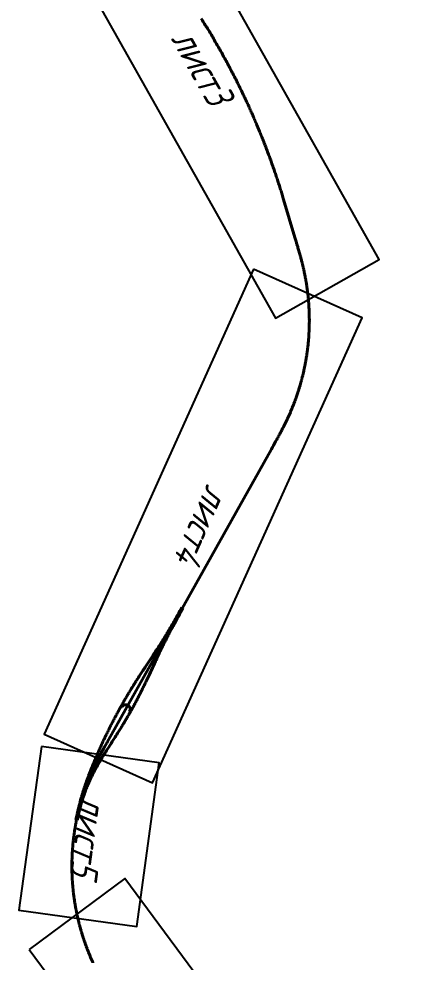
# Model space of a CAD drawing. Header units: metres. Extents: x 6220820 to 6240575, y 5208779 to 5219416.
# Drawn here: x 6239364.5 to 6239378.6, y 5213105.2 to 5213137.7 of the extents above; entities that cross this region are included whole.
import ezdxf
from ezdxf.enums import TextEntityAlignment as Align

# ---------------------------------------------------------------- set-up
doc = ezdxf.new("R2010")
doc.units = ezdxf.units.M
doc.layers.add('1 Этап ПК0+00-178+00.Ситуация.Ось трассы', color=7, linetype='Continuous')
doc.layers.add('1 Этап ПК0+00-178+00.Ситуация.Схема раскладки листов', color=7, linetype='Continuous')
doc.styles.get("Standard").update_dxf_attribs({"font": 'SPDS.shx', "oblique": 15, "height": 2})

# ---------------------------------------------------------------- blocks, each defined once
blk = doc.blocks.new('map')
at = {"layer": '1 Этап ПК0+00-178+00.Ситуация.Ось трассы', "color": 1, "linetype": 'Continuous', "lineweight": 40, "true_color": 0xff0000, "flags": 128}
for points in [[(4112.2, -1765.7), (4108.2, -1763.5), (4104.3, -1761.4), (4100.4, -1759.3), (4096.5, -1757.1), (4092.6, -1755), (4088.6, -1752.8), (4084.7, -1750.7), (4080.8, -1748.5), (4076.9, -1746.3), (4073, -1744.2), (4069.1, -1742), (4065.2, -1739.8), (4061.4, -1737.6), (4057.5, -1735.4), (4053.6, -1733.1), (4049.7, -1730.9), (4045.8, -1728.7), (4042, -1726.4), (4038.1, -1724.2), (4034.3, -1721.9), (4030.4, -1719.7), (4026.6, -1717.4), (4022.7, -1715.2), (4018.9, -1712.9), (4015, -1710.6), (4011.2, -1708.3), (4007.4, -1706), (4003.5, -1703.7), (3999.7, -1701.4), (3995.9, -1699.1), (3992.1, -1696.7), (3988.3, -1694.4), (3984.5, -1692), (3980.7, -1689.7), (3976.9, -1687.3), (3973.1, -1685), (3969.3, -1682.6), (3965.5, -1680.2), (3961.7, -1677.9), (3957.9, -1675.5), (3954.2, -1673.1), (3950.4, -1670.7), (3946.6, -1668.3), (3942.9, -1665.9), (3939.1, -1663.4), (3935.4, -1661), (3931.6, -1658.6), (3927.9, -1656.1), (3924.2, -1653.7), (3920.4, -1651.2), (3916.7, -1648.8), (3913, -1646.3), (3909.3, -1643.8), (3905.5, -1641.3), (3901.8, -1638.8), (3898.1, -1636.3), (3894.4, -1633.8), (3890.7, -1631.3), (3887, -1628.8), (3883.3, -1626.3), (3879.7, -1623.8), (3876, -1621.2), (3872.3, -1618.7), (3868.6, -1616.1), (3865, -1613.6), (3861.3, -1611), (3857.7, -1608.5), (3854, -1605.9), (3850.4, -1603.3), (3846.7, -1600.7), (3843.1, -1598.1), (3839.4, -1595.5), (3835.8, -1592.9), (3832.2, -1590.3), (3828.6, -1587.7), (3825, -1585.1), (3821.3, -1582.4), (3817.7, -1579.8), (3814.1, -1577.1), (3810.5, -1574.5), (3807, -1571.8), (3803.4, -1569.2), (3799.8, -1566.5), (3796.2, -1563.8), (3792.6, -1561.1), (3789.1, -1558.4), (3785.5, -1555.7), (3782, -1553), (3778.4, -1550.3), (3774.9, -1547.6), (3771.3, -1544.9), (3767.8, -1542.2), (3764.2, -1539.4), (3760.7, -1536.7), (3757.2, -1533.9), (3753.7, -1531.2), (3750.2, -1528.4), (3746.6, -1525.7), (3743.1, -1522.9), (3739.6, -1520.1), (3736.2, -1517.3), (3732.7, -1514.5), (3729.2, -1511.7), (3725.7, -1508.9), (3722.2, -1506.1), (3718.8, -1503.3), (3715.3, -1500.5), (3711.8, -1497.7), (3708.4, -1494.8), (3704.9, -1492), (3701.5, -1489.1), (3698.1, -1486.3), (3694.6, -1483.4), (3691.2, -1480.6), (3687.8, -1477.7), (3684.4, -1474.8), (3680.9, -1471.9), (3677.5, -1469), (3674.1, -1466.1), (3670.7, -1463.2), (3667.3, -1460.3), (3664, -1457.4), (3660.6, -1454.5), (3657.2, -1451.6), (3653.8, -1448.6), (3650.5, -1445.7), (3647.1, -1442.8), (3643.7, -1439.8), (3640.4, -1436.9), (3637.1, -1433.9), (3633.7, -1430.9), (3630.4, -1427.9), (3627.1, -1425), (3623.7, -1422), (3620.4, -1419), (3617.1, -1416), (3613.8, -1413), (3610.5, -1410), (3607.2, -1407), (3603.9, -1403.9), (3600.6, -1400.9), (3597.3, -1397.9), (3594.1, -1394.8), (3590.8, -1391.8), (3587.5, -1388.7), (3584.3, -1385.7), (3581, -1382.6), (3577.8, -1379.6), (3574.5, -1376.5), (3571.3, -1373.4), (3568.1, -1370.3), (3564.8, -1367.2), (3561.6, -1364.1), (3558.4, -1361), (3460.8, -1266.6), (3455.4, -1261.4), (3450, -1256.2), (3446.4, -1252.7), (3442.8, -1249.2), (3439.2, -1245.7), (3436.5, -1243.1), (3433.9, -1240.5), (3431.2, -1237.9), (3428.5, -1235.2), (3425.9, -1232.6), (3423.2, -1229.9), (3420.5, -1227.3), (3417.9, -1224.6), (3415.8, -1222.5), (3413.7, -1220.4), (3411.6, -1218.2), (3409.5, -1216.1), (3407.4, -1214), (3405.3, -1211.8), (3403.2, -1209.7), (3401.1, -1207.5), (3399, -1205.3), (3397, -1203.2), (3395.2, -1201.3), (3393.5, -1199.5), (3391.8, -1197.7), (3390.1, -1195.9), (3388.4, -1194), (3386.7, -1192.2), (3385, -1190.4), (3383.3, -1188.5), (3381.6, -1186.7), (3380, -1184.8), (3378.3, -1183), (3376.6, -1181.1), (3375, -1179.2), (3373.3, -1177.3), (3371.6, -1175.4), (3370, -1173.5), (3368.3, -1171.6), (3366.7, -1169.7), (3365, -1167.8), (3363.4, -1165.8), (3361.8, -1163.9), (3360.2, -1162), (3358.5, -1160), (3356.9, -1158.1), (3355.3, -1156.1), (3353.7, -1154.2), (3352.1, -1152.2), (3350.6, -1150.3), (3349, -1148.3), (3347.4, -1146.3), (3345.9, -1144.3), (3344.3, -1142.3), (3342.7, -1140.4), (3341.2, -1138.4), (3339.7, -1136.4), (3338.1, -1134.4), (3336.6, -1132.4), (3335.1, -1130.3), (3333.6, -1128.3), (3332.1, -1126.3), (3330.5, -1124.3), (3329.1, -1122.2), (3327.6, -1120.2), (3326.1, -1118.2), (3324.6, -1116.1), (3323.1, -1114.1), (3321.7, -1112), (3320.2, -1109.9), (3318.8, -1107.9), (3317.3, -1105.8), (3315.9, -1103.7), (3314.5, -1101.6), (3313, -1099.6), (3311.6, -1097.5), (3310.2, -1095.4), (3308.8, -1093.3), (3307.4, -1091.2), (3306, -1089.1), (3304.6, -1087), (3303.3, -1084.9), (3301.9, -1082.7), (3300.5, -1080.6), (3299.2, -1078.5), (3297.8, -1076.3), (3296.5, -1074.2), (3295.1, -1072.1), (3293.8, -1069.9), (3292.5, -1067.8), (3291.2, -1065.6), (3289.8, -1063.5), (3288.5, -1061.3), (3287.2, -1059.1), (3286, -1057), (3284.7, -1054.8), (3283.4, -1052.6), (3282.1, -1050.4), (3280.9, -1048.3), (3279.6, -1046.1), (3278.4, -1043.9), (3277.1, -1041.7), (3275.9, -1039.5), (3274.7, -1037.3), (3273.4, -1035.1), (3272.2, -1032.8), (3271, -1030.6), (3269.8, -1028.4), (3268.6, -1026.2), (3267.4, -1024), (3266.3, -1021.7), (3265.1, -1019.5), (3263.9, -1017.3), (3262.8, -1015), (3261.6, -1012.8), (3260.5, -1010.5), (3259.3, -1008.3), (3258.2, -1006), (3257.1, -1003.7), (3256, -1001.5), (3254.9, -999.2), (3253.8, -996.9), (3252.7, -994.7), (3251.6, -992.4), (3250.5, -990.1), (3249.4, -987.8), (3248.4, -985.5), (3247.3, -983.2), (3246.3, -980.9), (3245.2, -978.6), (3244.2, -976.3), (3243.2, -974), (3242.1, -971.7), (3241.1, -969.4), (3240.1, -967.1), (3239.1, -964.8), (3238.1, -962.5), (3237.1, -960.1), (3236.2, -957.8), (3235.2, -955.5), (3234.2, -953.2), (3233.3, -950.8), (3232.3, -948.5), (3231.4, -946.1), (3230.5, -943.8), (3229.5, -941.4), (3228.6, -939.1), (3227.7, -936.7), (3226.8, -934.4), (3225.9, -932), (3225, -929.7), (3224.1, -927.3), (3223.3, -924.9), (3222.4, -922.6), (3221.5, -920.2), (3220.7, -917.8), (3219.8, -915.4), (3219, -913), (3218.2, -910.7), (3217.4, -908.3), (3216.6, -905.9), (3215.7, -903.5), (3214.9, -901.1), (3214.2, -898.7), (3213.4, -896.3), (3212.6, -893.9), (3211.8, -891.5), (3211.1, -889.1), (3210.3, -886.7), (3209.6, -884.3), (3208.8, -881.9), (3208.1, -879.4), (3207.4, -877), (3206.7, -874.6), (3206, -872.2), (3205.3, -869.8), (3204.6, -867.3), (3203.9, -864.9), (3203.2, -862.5), (3202.5, -860), (3201.9, -857.6), (3201.2, -855.2), (3200.6, -852.7), (3199.9, -850.3), (3199.3, -847.8), (3198.7, -845.4), (3198.1, -842.9), (3197.5, -840.5), (3196.9, -838), (3196.3, -835.6), (3195.7, -833.1), (3195.1, -830.7), (3194.5, -828.2), (3194, -825.8), (3193.4, -823.3), (3192.9, -820.8), (3192.4, -818.4), (3191.8, -815.9), (3191.3, -813.4), (3190.8, -811), (3190.3, -808.5), (3189.8, -806), (3189.3, -803.5), (3188.8, -801.1), (3188.3, -798.6), (3187.9, -796.1), (3187.4, -793.6), (3187, -791.1), (3186.5, -788.6), (3186.1, -786.2), (3185.7, -783.7), (3185.2, -781.2), (3184.8, -778.7), (3184.4, -776.2), (3184, -773.7), (3183.6, -771.2), (3183.2, -768.7), (3182.9, -766.2), (3182.5, -763.7), (3182.2, -761.2), (3181.8, -758.7), (3181.5, -756.2), (3181.1, -753.7), (3180.8, -751.2), (3180.5, -748.7), (3180.2, -746.2), (3179.9, -743.7), (3179.6, -741.2), (3179.3, -738.7), (3179, -736.2), (3178.7, -733.7), (3178.5, -731.2), (3178.2, -728.7), (3178, -726.1), (3177.7, -723.6), (3177.5, -721.1), (3177.3, -718.6), (3177.1, -716.1), (3176.9, -713.6), (3176.7, -711.1), (3176.5, -708.6), (3176.3, -706.1), (3176.1, -703.6), (3176, -701.1), (3175.8, -698.6), (3175.6, -696.1), (3175.5, -693.6), (3175.4, -691.1), (3175.2, -688.6), (3175.1, -686.1), (3175, -683.6), (3174.9, -681.1), (3174.7, -678.1), (3174.6, -675.1), (3174.5, -672.1), (3174.4, -669.1), (3174.3, -666.1), (3174.2, -663.1), (3174.1, -660.1), (3174, -657.1), (3174, -654.1), (3173.9, -651.1), (3173.8, -647.4), (3173.8, -643.6), (3173.7, -639.9), (3173.7, -636.1), (3173.6, -632.4), (3173.6, -628.6), (3173.5, -624.9), (3173.5, -621.1), (3173.5, -616.1), (3173.5, -611.1), (3173.4, -606.1), (3173.4, -598.6), (3173.4, -591.1), (3170.8, 556.9), (3170.7, 563.1), (3170.7, 569.4), (3170.7, 573.6), (3170.7, 577.7), (3170.7, 581.9), (3170.6, 586.1), (3170.6, 590.2), (3170.6, 594.4), (3170.5, 597.5), (3170.5, 600.6), (3170.4, 603.8), (3170.4, 606.9), (3170.3, 610), (3170.3, 613.1), (3170.2, 616.3), (3170.1, 619.4), (3170, 621.9), (3170, 624.4), (3169.9, 626.9), (3169.8, 629.4), (3169.7, 631.9), (3169.6, 634.4), (3169.5, 636.9), (3169.4, 639.4), (3169.3, 641.9), (3169.2, 644.4), (3169, 646.9), (3168.9, 649.4), (3168.8, 651.9), (3168.6, 654.4), (3168.4, 656.8), (3168.3, 659.4), (3168.1, 661.9), (3167.9, 664.4), (3167.7, 666.9), (3167.5, 669.4), (3167.3, 672), (3167.1, 674.5), (3166.9, 677), (3166.7, 679.5), (3166.4, 682), (3166.2, 684.5), (3165.9, 687), (3165.6, 689.5), (3165.4, 692.1), (3165.1, 694.6), (3164.8, 697.1), (3164.5, 699.6), (3164.2, 702.1), (3163.9, 704.6), (3163.6, 707.1), (3163.3, 709.6), (3162.9, 712.1), (3162.6, 714.6), (3162.2, 717.1), (3161.9, 719.6), (3161.5, 722.1), (3161.1, 724.6), (3160.8, 727.1), (3160.4, 729.6), (3160, 732.1), (3159.6, 734.6), (3159.2, 737.1), (3158.7, 739.6), (3158.3, 742), (3157.9, 744.5), (3157.4, 747), (3157, 749.5), (3156.5, 752), (3156, 754.5), (3155.6, 756.9), (3155.1, 759.4), (3154.6, 761.9), (3154.1, 764.4), (3153.6, 766.8), (3153.1, 769.3), (3152.6, 771.8), (3152, 774.3), (3151.5, 776.7), (3150.9, 779.2), (3150.4, 781.7), (3149.8, 784.1), (3149.3, 786.6), (3148.7, 789), (3148.1, 791.5), (3147.5, 793.9), (3146.9, 796.4), (3146.3, 798.8), (3145.7, 801.3), (3145.1, 803.7), (3144.4, 806.2), (3143.8, 808.6), (3143.1, 811.1), (3142.5, 813.5), (3141.8, 815.9), (3141.2, 818.4), (3140.5, 820.8), (3139.8, 823.2), (3139.1, 825.7), (3138.4, 828.1), (3137.7, 830.5), (3137, 832.9), (3136.3, 835.4), (3135.5, 837.8), (3134.8, 840.2), (3134, 842.6), (3133.3, 845), (3132.5, 847.4), (3131.8, 849.8), (3131, 852.2), (3130.2, 854.6), (3129.4, 857), (3128.6, 859.4), (3127.8, 861.8), (3127, 864.2), (3126.2, 866.6), (3125.3, 869), (3124.5, 871.4), (3123.7, 873.7), (3122.8, 876.1), (3121.9, 878.5), (3121.1, 880.9), (3120.2, 883.2), (3119.3, 885.6), (3118.4, 887.9), (3117.5, 890.3), (3116.6, 892.7), (3115.7, 895), (3114.8, 897.4), (3113.9, 899.7), (3112.9, 902.1), (3112, 904.4), (3111.1, 906.7), (3110.1, 909.1), (3109.1, 911.4), (3108.2, 913.8), (3107.2, 916.1), (3106.2, 918.4), (3105.2, 920.7), (3104.2, 923), (3103.2, 925.4), (3102.2, 927.7), (3101.2, 930), (3100.1, 932.3), (3099.1, 934.6), (3098.1, 936.9), (3097, 939.2), (3095.9, 941.5), (3094.9, 943.8), (3093.8, 946), (3092.7, 948.3), (3091.6, 950.6), (3090.5, 952.9), (3089.4, 955.2), (3088.3, 957.4), (3087.2, 959.7), (3086.1, 961.9), (3085, 964.2), (3083.8, 966.5), (3082.7, 968.7), (3081.5, 971), (3080.4, 973.2), (3079.2, 975.4), (3078, 977.7), (3076.9, 979.9), (3075.7, 982.1), (3074.5, 984.4), (3073.3, 986.6), (3072.1, 988.8), (3070.9, 991), (3069.6, 993.2), (3068.4, 995.4), (3067.2, 997.6), (3065.9, 999.8), (3064.7, 1002), (3063.4, 1004.2), (3062.2, 1006.4), (3060.9, 1008.6), (3059.6, 1010.8), (3058.3, 1012.9), (3057, 1015.1), (3055.7, 1017.3), (3054.4, 1019.4), (3053.1, 1021.6), (3051.8, 1023.7), (3050.5, 1025.9), (3049.2, 1028), (3047.8, 1030.2), (3046.5, 1032.3), (3045.1, 1034.4), (3043.8, 1036.6), (3042.4, 1038.7), (3041, 1040.8), (3039.6, 1042.9), (3038.3, 1045), (3036.9, 1047.1), (3035.5, 1049.3), (3034.1, 1051.3), (3032.6, 1053.4), (3031.2, 1055.5), (3029.8, 1057.6), (3028.4, 1059.7), (3026.9, 1061.8), (3025.5, 1063.8), (3024, 1065.9), (3022.6, 1068), (3021.1, 1070), (3019.6, 1072.1), (3018.2, 1074.1), (3016.7, 1076.2), (3015.2, 1078.2), (3013.7, 1080.2), (3012.2, 1082.3), (3010.7, 1084.3), (3009.2, 1086.3), (3007.7, 1088.3), (3006.1, 1090.3), (3004.6, 1092.3), (3003, 1094.3), (3001.5, 1096.3), (2999.9, 1098.3), (2998.4, 1100.3), (2996.8, 1102.3), (2995.2, 1104.3), (2993.7, 1106.2), (2992.1, 1108.2), (2990.5, 1110.2), (2988.9, 1112.1), (2987.3, 1114.1), (2985.7, 1116), (2984.1, 1117.9), (2982.4, 1119.9), (2980.8, 1121.8), (2979.2, 1123.7), (2977.5, 1125.7), (2975.9, 1127.6), (2974.2, 1129.5), (2972.6, 1131.4), (2970.9, 1133.3), (2969.3, 1135.2), (2967.6, 1137.1), (2965.9, 1138.9), (2964.2, 1140.8), (2962.5, 1142.7), (2960.8, 1144.6), (2959.1, 1146.4), (2957.4, 1148.3), (2955.7, 1150.1), (2954, 1152), (2952.2, 1153.8), (2950.5, 1155.7), (2948.8, 1157.5), (2947, 1159.3), (2945.3, 1161.1), (2943.5, 1162.9), (2941.7, 1164.7), (2940, 1166.5), (2938.2, 1168.3), (2936.4, 1170.1), (2934.6, 1171.9), (2932.8, 1173.7), (2931, 1175.5), (2929.2, 1177.2), (2927.4, 1179), (2925.6, 1180.7), (2923.8, 1182.5), (2922, 1184.2), (2920.1, 1186), (2918.3, 1187.7), (2916.5, 1189.4), (2914.6, 1191.2), (2912.8, 1192.9), (2910.9, 1194.6), (2909, 1196.3), (2907.2, 1198), (2905.3, 1199.7), (2903.4, 1201.4), (2901.5, 1203), (2899.6, 1204.7), (2897.7, 1206.4), (2895.8, 1208.1), (2893.9, 1209.7), (2892, 1211.4), (2890.1, 1213), (2888.2, 1214.6), (2886.3, 1216.3), (2884.3, 1217.9), (2882.4, 1219.5), (2880.5, 1221.1), (2878.5, 1222.7), (2876.6, 1224.3), (2874.6, 1225.9), (2872.6, 1227.5), (2870.7, 1229.1), (2868.7, 1230.7), (2866.7, 1232.3), (2864.7, 1233.8), (2862.8, 1235.4), (2860.8, 1236.9), (2858.8, 1238.5), (2856.8, 1240), (2854.8, 1241.5), (2852.7, 1243.1), (2850.7, 1244.6), (2848.7, 1246.1), (2846.7, 1247.6), (2844.7, 1249.1), (2842.6, 1250.6), (2840.6, 1252.1)], [(3169.5, 35.1), (3169.4, 51.6), (3169.4, 60), (3169.4, 68.3), (3169.3, 76.6), (3169.3, 81.6), (3169.3, 86.6), (3169.3, 91.6), (3169.2, 96.6), (3169.2, 101.6), (3169.1, 105.8), (3169.1, 110), (3169, 114.1), (3168.9, 118.3), (3168.9, 122.5), (3168.8, 126.6), (3168.7, 130.2), (3168.6, 133.8), (3168.5, 137.3), (3168.4, 140.9), (3168.3, 144.5), (3168.2, 148), (3168.1, 151.6), (3168, 154.7), (3167.8, 157.7), (3167.7, 160.8), (3167.6, 163.8), (3167.5, 166.9), (3167.3, 170.4), (3167.1, 174), (3166.9, 177.6), (3166.7, 181.1), (3166.5, 184.7), (3166.3, 188.3), (3166.1, 191.8), (3165.9, 196), (3165.6, 200.1), (3165.3, 204.3), (3165.1, 208.5), (3164.8, 212.6), (3164.5, 216.8), (3164.1, 221.8), (3163.7, 226.7), (3163.4, 231.7), (3163, 236.7), (3162.6, 241.7), (3162, 250), (3161.3, 258.3), (3160.7, 266.6), (3160, 274.9), (3159.3, 283.2), (3158.7, 291.5), (3158.3, 296.5), (3157.9, 301.5), (3157.6, 306.5), (3157.2, 311.5), (3156.8, 316.5), (3156.6, 320.6), (3156.3, 324.8), (3156, 328.9), (3155.7, 333.1), (3155.5, 337.3), (3155.2, 341.4), (3155, 345), (3154.8, 348.6), (3154.6, 352.1), (3154.4, 355.7), (3154.2, 359.3), (3154, 362.8), (3153.9, 366.4), (3153.7, 369.8), (3153.6, 373.2), (3153.4, 376.6), (3153.3, 380), (3153.2, 383.4), (3153.1, 386.8), (3153, 390.2), (3152.9, 393.6), (3152.8, 397), (3152.7, 400.4), (3152.6, 403.8), (3152.5, 407.2), (3152.5, 410.6), (3152.4, 414), (3152.4, 417.5), (3152.4, 420.9), (3152.3, 424.3), (3152.3, 427.7), (3152.3, 431.1), (3152.3, 434.5), (3152.3, 437.9), (3152.3, 441.3), (3152.3, 444.7), (3152.3, 448.1), (3152.4, 451.5), (3152.4, 454.9), (3152.5, 458.3), (3152.5, 461.7), (3152.6, 465.1), (3152.7, 468.5), (3152.7, 471.9), (3152.8, 475.5), (3152.9, 479.1), (3153, 482.7), (3153.2, 486.2), (3153.3, 489.8), (3153.4, 493.4), (3153.5, 496.9), (3153.7, 501.1), (3153.9, 505.3), (3154.1, 509.4), (3154.3, 513.6), (3154.5, 517.7), (3154.7, 521.9), (3154.9, 526.9), (3155.2, 531.9), (3155.4, 536.9), (3155.7, 541.9), (3156, 546.9), (3156.5, 555.2), (3156.9, 563.5), (3157.4, 571.8), (3157.8, 578.1), (3158.1, 584.3), (3158.4, 588.5), (3158.6, 592.6), (3158.8, 596.8), (3159, 599.9), (3159.1, 603), (3159.3, 606.2), (3159.4, 609.3), (3159.6, 612.4), (3159.7, 615.5), (3159.8, 618.6), (3160, 621.8), (3160.1, 624.3), (3160.1, 626.8), (3160.2, 629.3), (3160.3, 631.8), (3160.4, 634.3), (3160.4, 636.8), (3160.5, 639.3), (3160.5, 641.8), (3160.6, 644.3), (3160.6, 646.8), (3160.6, 648.8), (3160.6, 650.9), (3160.6, 653), (3160.6, 655.1), (3160.6, 657.2), (3160.6, 659.3), (3160.6, 661.3), (3160.6, 663.4), (3160.6, 665.5), (3160.5, 667.6), (3160.5, 669.7), (3160.4, 671.8), (3160.4, 673.9), (3160.3, 676.1), (3160.2, 678.3), (3160.1, 680.5), (3160.1, 682.6), (3160, 684.8), (3159.8, 687), (3159.7, 689.2), (3159.6, 691.3), (3159.5, 693.5), (3159.3, 695.7), (3159.2, 697.8), (3159, 700), (3158.9, 702.2), (3158.7, 704.4), (3158.5, 706.5), (3158.3, 708.7), (3158.2, 710.9), (3158, 713), (3157.7, 715.2), (3157.5, 717.4), (3157.3, 719.5), (3157.1, 721.7), (3156.8, 723.9), (3156.6, 726), (3156.3, 728.2), (3156.1, 730.3), (3155.8, 732.5), (3155.5, 734.7), (3155.2, 736.8), (3154.9, 739), (3154.6, 741.1), (3154.3, 743.3), (3154, 745.4), (3153.7, 747.6), (3153.3, 749.7), (3153, 751.9), (3152.6, 754), (3152.3, 756.2), (3151.9, 758.3), (3151.5, 760.5), (3151.2, 762.6), (3150.8, 764.8), (3150.4, 766.9), (3150, 769), (3149.6, 771.2), (3149.1, 773.3), (3148.7, 775.4), (3148.3, 777.6), (3147.8, 779.7), (3147.4, 781.8), (3146.9, 784), (3146.5, 786.1), (3146, 788.2), (3145.5, 790.3), (3145, 792.5), (3144.5, 794.6), (3144, 796.7), (3143.5, 798.8), (3143, 800.9), (3142.5, 803), (3141.9, 805.1), (3141.4, 807.3), (3140.8, 809.4), (3140.3, 811.5), (3139.7, 813.6), (3139.1, 815.7), (3138.5, 817.8), (3138, 819.9), (3137.4, 822), (3136.8, 824), (3136.1, 826.1), (3135.5, 828.2), (3134.9, 830.3), (3134.3, 832.4), (3133.6, 834.5), (3133, 836.5), (3132.3, 838.6), (3131.7, 840.7), (3128.6, 850.1)], [(3174.5, 35.1), (3174.4, 40.8), (3174.4, 49.2), (3174.4, 57.5), (3174.4, 65.8), (3174.4, 70.8), (3174.4, 75.8), (3174.4, 80.8), (3174.4, 85.8), (3174.5, 90.8), (3174.5, 95), (3174.5, 99.2), (3174.6, 103.3), (3174.6, 107.5), (3174.7, 111.7), (3174.7, 115.8), (3174.8, 119.4), (3174.9, 123), (3174.9, 126.5), (3175, 130.1), (3175.1, 133.7), (3175.2, 137.2), (3175.3, 140.8), (3175.4, 143.6), (3175.5, 146.4), (3175.6, 149.2), (3175.7, 152), (3175.9, 155.6), (3176, 159.2), (3176.2, 162.8), (3176.3, 166.3), (3176.5, 169.9), (3176.7, 173.5), (3176.9, 177), (3177.1, 181.2), (3177.3, 185.3), (3177.6, 189.5), (3177.8, 193.7), (3178.1, 197.8), (3178.3, 202), (3178.7, 207), (3179, 212), (3179.3, 216.9), (3179.7, 221.9), (3180, 226.9), (3180.6, 235.2), (3181.2, 243.5), (3181.8, 251.9), (3182.4, 260.2), (3183, 268.5), (3183.6, 276.8), (3183.9, 281.8), (3184.3, 286.8), (3184.6, 291.8), (3184.9, 296.7), (3185.3, 301.7), (3185.5, 305.9), (3185.8, 310.1), (3186, 314.2), (3186.3, 318.4), (3186.5, 322.5), (3186.8, 326.7), (3187, 330.3), (3187.2, 333.8), (3187.4, 337.4), (3187.5, 341), (3187.7, 344.5), (3187.9, 348.1), (3188, 351.7), (3188.2, 355.4), (3188.4, 359.2), (3188.5, 363), (3188.6, 366.8), (3188.8, 370.6), (3188.9, 374.4), (3189, 378.2), (3189.1, 382), (3189.2, 385.8), (3189.3, 389.6), (3189.4, 393.4), (3189.5, 397.2), (3189.5, 401), (3189.6, 404.7), (3189.7, 408.5), (3189.7, 412.3), (3189.7, 416.1), (3189.8, 419.9), (3189.8, 423.7), (3189.8, 427.5), (3189.8, 431.3), (3189.8, 435.1), (3189.8, 438.9), (3189.8, 442.7), (3189.7, 446.5), (3189.7, 450.3), (3189.6, 454.1), (3189.6, 457.9), (3189.5, 461.7), (3189.5, 465.4), (3189.4, 469.2), (3189.3, 473), (3189.2, 476.8), (3189.1, 480.6), (3189, 484.4), (3188.9, 488.2), (3188.8, 492), (3188.6, 495.8), (3188.5, 499.6), (3188.3, 503.4), (3188.2, 507.2), (3188, 511), (3187.8, 514.7), (3187.7, 518.5), (3187.5, 522.3), (3187.3, 526.1), (3187.1, 529.9), (3186.9, 533.7), (3186.6, 537.5), (3186.4, 541.3), (3186.2, 545), (3185.9, 548.8), (3185.7, 552.6), (3185.4, 556.4), (3185.1, 560.2), (3184.9, 564), (3184.6, 567.8), (3184.3, 571.5), (3184, 575.3), (3183.7, 579.1), (3183.4, 582.9), (3183, 586.7), (3182.7, 590.4), (3182.4, 594.2), (3182, 598), (3181.7, 601.8), (3181.3, 605.6), (3180.9, 609.3), (3180.6, 613.1), (3180.2, 616.9), (3179.8, 620.7), (3179.4, 624.4), (3179, 628.2), (3178.5, 632), (3178.1, 635.7), (3177.7, 639.5), (3177.2, 643.3), (3176.8, 647), (3176.3, 650.8), (3175.9, 654.6), (3175.4, 658.3), (3174.9, 662.1), (3174.4, 665.9), (3173.9, 669.6), (3173.4, 673.1), (3172.9, 676.6), (3172.5, 680.1), (3172, 683.7), (3171.6, 686.5), (3171.2, 689.3), (3170.7, 692.1), (3170.3, 694.9), (3169.9, 697.7), (3169.5, 700.5), (3169, 703.3), (3168.6, 706.1), (3168.1, 708.9), (3167.7, 711.7), (3167.2, 714.5), (3166.8, 717.3), (3166.3, 720), (3165.8, 722.8), (3165.3, 725.6), (3164.8, 728.4), (3164.3, 731.2), (3163.8, 734), (3163.3, 736.8), (3162.8, 739.6), (3162.3, 741.9), (3161.9, 744.2), (3161.4, 746.5), (3160.9, 748.8), (3160.5, 751.1), (3160, 753.5), (3159.5, 755.8), (3159, 758.1), (3158.5, 760.4), (3158, 762.7), (3157.5, 765), (3157, 767.3), (3156.5, 769.6), (3156, 771.9), (3155.5, 774.2), (3154.9, 776.5), (3154.4, 778.8), (3153.8, 781.1), (3153.2, 783.5), (3152.7, 785.8), (3152.1, 788.2), (3151.5, 790.6), (3150.9, 792.9), (3150.3, 795.3), (3149.6, 797.6), (3149, 800), (3148.4, 802.3), (3147.7, 804.7), (3147.1, 807), (3146.4, 809.3), (3145.8, 811.7), (3145.1, 814), (3144.4, 816.4), (3143.7, 818.7), (3143.1, 821), (3142.4, 823.4), (3141.6, 825.7), (3140.9, 828), (3140.2, 830.3), (3139.5, 832.6), (3138.7, 835), (3138, 837.3), (3133.4, 851.7)], [(3156, 435.1), (3156, 434.7), (3156.1, 434.4), (3156.1, 434.1), (3156.1, 433.7), (3156.1, 433.4), (3156.2, 433), (3156.2, 432.7), (3156.3, 432.4), (3156.4, 432), (3156.4, 431.7), (3156.5, 431.4), (3156.6, 431), (3156.7, 430.7), (3156.8, 430.4), (3156.9, 430.1), (3157, 429.7), (3157.1, 429.4), (3157.3, 429.1), (3157.4, 428.8), (3157.6, 428.5), (3157.7, 428.2), (3157.9, 427.9), (3158, 427.6), (3158.2, 427.3), (3158.4, 427), (3158.6, 426.7), (3158.8, 426.4), (3159, 426.2), (3159.2, 425.9), (3159.4, 425.6), (3159.6, 425.3), (3159.8, 425.1), (3160.1, 424.8), (3160.3, 424.6), (3160.6, 424.4), (3160.8, 424.1), (3161.1, 423.9), (3161.3, 423.7), (3161.6, 423.4), (3161.8, 423.2), (3162.1, 423), (3162.4, 422.8), (3162.7, 422.6), (3163, 422.4), (3163.2, 422.3), (3163.5, 422.1), (3163.8, 421.9), (3164.1, 421.8), (3164.4, 421.6), (3164.7, 421.5), (3165.1, 421.3), (3165.4, 421.2), (3165.7, 421.1), (3166, 420.9), (3166.3, 420.8), (3166.7, 420.7), (3167, 420.6), (3167.3, 420.5), (3167.7, 420.5), (3168, 420.4), (3168.3, 420.3), (3168.7, 420.3), (3169, 420.2), (3169.3, 420.2), (3169.7, 420.1), (3170, 420.1), (3170.4, 420.1), (3170.7, 420.1), (3171, 420.1), (3171.4, 420.1), (3171.7, 420.1), (3172.1, 420.1), (3172.4, 420.1), (3172.7, 420.2), (3173.1, 420.2), (3173.4, 420.3), (3173.8, 420.3), (3174.1, 420.4), (3174.4, 420.5), (3174.8, 420.5), (3175.1, 420.6), (3175.4, 420.7), (3175.7, 420.8), (3176.1, 420.9), (3176.4, 421.1), (3176.7, 421.2), (3177, 421.3), (3177.3, 421.5), (3177.6, 421.6), (3177.9, 421.8), (3178.2, 421.9), (3178.5, 422.1), (3178.8, 422.3), (3179.1, 422.4), (3179.4, 422.6), (3179.7, 422.8), (3180, 423), (3180.2, 423.2), (3180.5, 423.4), (3180.8, 423.7), (3181, 423.9), (3181.3, 424.1), (3181.5, 424.4), (3181.8, 424.6), (3182, 424.8), (3182.2, 425.1), (3182.5, 425.3), (3182.7, 425.6), (3182.9, 425.9), (3183.1, 426.2), (3183.3, 426.4), (3183.5, 426.7), (3183.7, 427), (3183.9, 427.3), (3184, 427.6), (3184.2, 427.9), (3184.4, 428.2), (3184.5, 428.5), (3184.7, 428.8), (3184.8, 429.1), (3184.9, 429.4), (3185.1, 429.7), (3185.2, 430.1), (3185.3, 430.4), (3185.4, 430.7), (3185.5, 431), (3185.6, 431.4), (3185.6, 431.7), (3185.7, 432), (3185.8, 432.4), (3185.8, 432.7), (3185.9, 433), (3185.9, 433.4), (3186, 433.7), (3186, 434.1), (3186, 434.4), (3186, 434.7), (3186, 435.1)]]:
    blk.add_lwpolyline(points, dxfattribs=at)
at = {"layer": '1 Этап ПК0+00-178+00.Ситуация.Ось трассы', "linetype": 'Continuous', "flags": 128}
for points in [[(3054.9, 1320.1), (1451.6, 2038.8), (1283.9, 1664.6), (2887.2, 946)], [(3360.8, 690.4), (3151.7, 1219.6), (2770.4, 1068.9), (2979.6, 539.7)], [(3531.6, -1101.5), (3373.9, 648.4), (2965.6, 611.7), (3123.2, -1138.3)], [(4884.9, -1902.9), (3382.6, -991.8), (3170, -1342.4), (4672.3, -2253.5)]]:
    blk.add_lwpolyline(points, close=True, dxfattribs=at)
at = {"layer": '1 Этап ПК0+00-178+00.Ситуация.Ось трассы', "linetype": 'Continuous', "oblique": 15}
for s, rotation, p in [('лист5', 111.5676, (3065.6, 879.6)), ('лист4', 95.1472, (3248.6, -244.9)), ('лист3', 148.7666, (4027.4, -1622.6))]:
    blk.add_text(s, height=96, rotation=rotation, dxfattribs=at).set_placement(p, align=Align.MIDDLE_CENTER)

msp = doc.modelspace()

# ---------------------------------------------------------------- block references
at = {"layer": '1 Этап ПК0+00-178+00.Ситуация.Схема раскладки листов', "linetype": 'Continuous', "xscale": 0.009999999776482582, "yscale": 0.009999999776482582, "zscale": 0.009999999776482582, "rotation": 150.6180611619356}
msp.add_blockref('map', (6239397.951, 5213102.151), dxfattribs=at)

doc.saveas('drawing.dxf')
